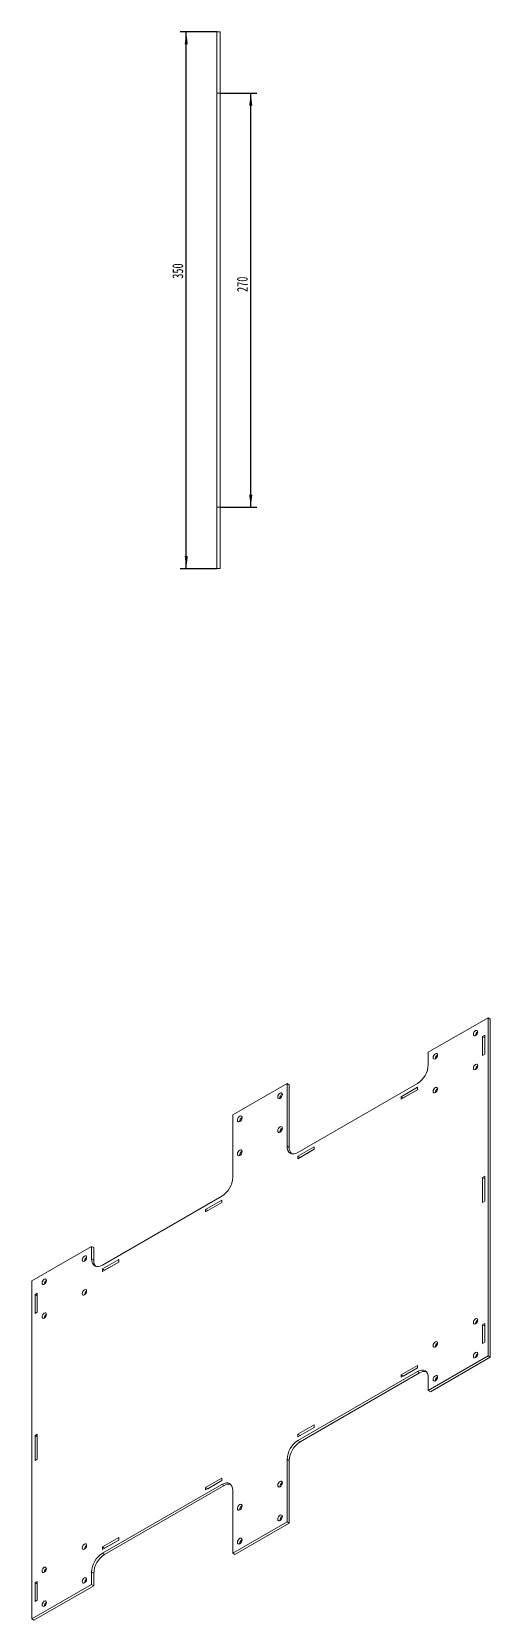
# Model space of a CAD drawing. Header units: millimetres. Extents: x 162 to 902, y 220 to 754.
# Drawn here: x 753 to 902, y 220 to 738 of the extents above; entities that cross this region are included whole.
import ezdxf

# ---------------------------------------------------------------- set-up
doc = ezdxf.new("R2010")
doc.units = ezdxf.units.MM
doc.layers.add('10', color=7, linetype='Continuous')
doc.styles.add('SLDTEXTSTYLE5', font='TXT', dxfattribs={"width": 0.7})
doc.dimstyles.new('SLDDIMSTYLE7', dxfattribs={"dimtxt": 3.5, "dimasz": 4.08, "dimexe": 0, "dimexo": 0.0625, "dimgap": 0.875, "dimtad": 2, "dimlfac": 2, "dimrnd": 1e-09, "dimzin": 12, "dimdsep": 46, "dimtxsty": 'SLDTEXTSTYLE5', "dimsah": 1, "dimcen": 0.09, "dimadec": 0, "dimazin": 3, "dimtfac": 1, "dimtofl": 0, "dimtmove": 0, "dimatfit": 3, "dimfxl": 1, "dimfrac": 2, "dimtolj": 1, "dimtzin": 12, "dimarcsym": 0})

# ---------------------------------------------------------------- blocks, each defined once
blk = doc.blocks.new('_D_42')
at = {"layer": '10', "transparency": 16777216}
for p, q in [((813.89, 718.11), (825.89, 718.11)), ((823.89, 583.11), (823.89, 718.11)), ((813.89, 583.11), (825.89, 583.11))]:
    blk.add_line(p, q, dxfattribs=at)
for points in [[(823.89, 718.11), (823.39, 714.03), (824.4, 714.03)], [(823.89, 583.11), (824.4, 587.19), (823.39, 587.19)]]:
    blk.add_solid(points, dxfattribs=at)
at = {"layer": '10', "transparency": 16777216, "insert": (819.38, 653.3), "char_height": 3.5, "attachment_point": 1, "rotation": 90, "style": 'SLDTEXTSTYLE5'}
blk.add_mtext('270', dxfattribs=at)
blk = doc.blocks.new('_D_43')
at = {"layer": '10', "transparency": 16777216}
for p, q in [((812.89, 738.11), (800.89, 738.11)), ((802.89, 563.11), (802.89, 738.11)), ((812.89, 563.11), (800.89, 563.11))]:
    blk.add_line(p, q, dxfattribs=at)
for points in [[(802.89, 738.11), (802.39, 734.03), (803.4, 734.03)], [(802.89, 563.11), (803.4, 567.19), (802.39, 567.19)]]:
    blk.add_solid(points, dxfattribs=at)
at = {"layer": '10', "transparency": 16777216, "insert": (798.38, 657.62), "char_height": 3.5, "attachment_point": 1, "rotation": 90, "style": 'SLDTEXTSTYLE5'}
blk.add_mtext('350', dxfattribs=at)

msp = doc.modelspace()

# ---------------------------------------------------------------- linework, layer by layer
at = {"color": 7, "linetype": 'Continuous', "lineweight": 15}
for p, q in [((812.8942, 738.1143), (813.8942, 738.1143)), ((812.8942, 718.1143), (812.8942, 738.1143)), ((813.8942, 718.1143), (813.8942, 738.1143)), ((812.8942, 718.1143), (813.8942, 718.1143)), ((812.8942, 583.1143), (812.8942, 718.1143)), ((813.8942, 583.1143), (813.8942, 718.1143)), ((812.8942, 583.1143), (813.8942, 583.1143)), ((812.8942, 563.1143), (812.8942, 583.1143)), ((813.8942, 563.1143), (813.8942, 583.1143)), ((812.8942, 563.1143), (813.8942, 563.1143)), ((881.6686, 405.4981), (901.114, 416.7237)), ((901.114, 416.7237), (901.114, 306.4907)), ((901.8212, 416.3155), (901.114, 416.7237)), ((901.8212, 416.3155), (901.8212, 306.0825)), ((899.3463, 410.5998), (900.0534, 411.008)), ((899.3463, 404.4757), (899.3463, 410.5998)), ((899.3463, 410.5998), (900.0534, 410.1916)), ((900.0534, 411.008), (900.0534, 404.884)), ((881.6686, 405.4981), (881.6686, 401.4154)), ((900.0534, 404.884), (899.3463, 404.4757)), ((818.029, 385.0905), (835.7067, 395.2956)), ((835.7067, 395.2956), (835.7067, 374.8821)), ((836.4138, 394.8874), (835.7067, 395.2956)), ((836.4138, 394.8874), (836.4138, 374.4739)), ((878.1331, 395.2917), (839.2422, 372.8404)), ((872.8298, 391.0053), (878.1331, 394.0668)), ((878.1331, 394.0668), (878.1331, 393.2503)), ((878.1331, 393.2503), (872.8298, 390.1888)), ((872.8298, 390.1888), (872.8298, 391.0053)), ((872.8298, 391.0053), (873.5369, 390.5971)), ((873.5369, 390.5971), (878.1331, 393.2504)), ((873.5369, 390.597), (873.5369, 390.5971)), ((818.029, 364.677), (818.029, 385.0905)), ((835.7067, 374.8821), (836.4138, 374.4739)), ((839.2422, 371.6156), (844.5455, 374.6772)), ((844.5455, 373.8606), (839.2422, 370.7991)), ((839.9493, 371.2074), (844.5455, 373.8607)), ((844.5455, 374.6772), (844.5455, 373.8606)), ((839.2422, 370.7991), (839.2422, 371.6156)), ((839.2422, 371.6156), (839.9493, 371.2074)), ((839.9493, 371.2073), (839.9493, 371.2074)), ((899.3463, 364.6694), (900.0534, 365.0776)), ((899.3463, 356.504), (899.3463, 364.6694)), ((899.3463, 364.6694), (900.0534, 364.2612)), ((900.0534, 365.0776), (900.0534, 356.9122)), ((775.6026, 336.1021), (814.4935, 358.5533)), ((809.1902, 354.2669), (814.4935, 357.3285)), ((814.4935, 357.3285), (814.4935, 356.5119)), ((814.4935, 356.5119), (809.1902, 353.4504)), ((809.1902, 353.4504), (809.1902, 354.2669)), ((809.1902, 354.2669), (809.8973, 353.8587)), ((809.8973, 353.8587), (814.4935, 356.5121)), ((809.8973, 353.8586), (809.8973, 353.8587)), ((900.0534, 356.9122), (899.3463, 356.504)), ((752.6216, 331.0008), (772.0671, 342.2265)), ((772.0671, 342.2265), (772.0671, 338.1437)), ((772.0671, 342.2265), (772.7742, 341.8183)), ((772.7742, 341.8183), (772.7742, 337.7355)), ((772.0671, 338.1437), (772.7742, 337.7355)), ((775.6026, 334.8773), (780.9059, 337.9388)), ((780.9059, 337.1222), (775.6026, 334.0607)), ((776.3097, 334.4691), (780.9059, 337.1224)), ((780.9059, 337.9388), (780.9059, 337.1222)), ((775.6026, 334.0607), (775.6026, 334.8773)), ((775.6026, 334.8773), (776.3097, 334.4691)), ((776.3097, 334.4689), (776.3097, 334.4691)), ((752.6216, 220.7678), (752.6216, 331.0008)), ((753.6823, 326.5098), (754.3894, 326.918)), ((753.6823, 320.3857), (753.6823, 326.5098)), ((753.6823, 326.5098), (754.3894, 326.1016)), ((754.3894, 326.918), (754.3894, 320.7939)), ((754.3894, 320.7939), (753.6823, 320.3857)), ((899.3463, 316.6976), (900.0534, 317.1058)), ((899.3463, 310.5736), (899.3463, 316.6976)), ((899.3463, 316.6976), (900.0534, 316.2894)), ((900.0534, 317.1058), (900.0534, 310.9818)), ((900.0534, 310.9818), (899.3463, 310.5736)), ((901.114, 306.4907), (881.6686, 295.2651)), ((901.8212, 306.0825), (882.3757, 294.8569)), ((901.8212, 306.0825), (901.114, 306.4907)), ((878.1331, 301.3895), (839.2422, 278.9382)), ((878.8402, 300.9813), (839.9493, 278.53)), ((872.8298, 300.3693), (878.1331, 303.4308)), ((878.1331, 302.6143), (872.8298, 299.5527)), ((872.8298, 299.5527), (872.8298, 300.3693)), ((872.8298, 300.3693), (873.5369, 299.9611)), ((873.5369, 299.9611), (878.1331, 302.6144)), ((878.1331, 303.4308), (878.1331, 302.6143)), ((878.1331, 301.3895), (878.8402, 300.9813)), ((873.5369, 299.9609), (873.5369, 299.9611)), ((881.6686, 295.2651), (881.6686, 299.3478)), ((881.6686, 295.2651), (882.3757, 294.8569)), ((753.6823, 280.5793), (754.3894, 280.9876)), ((753.6823, 272.4139), (753.6823, 280.5793)), ((753.6823, 280.5793), (754.3894, 280.1711)), ((754.3894, 280.9876), (754.3894, 272.8221)), ((839.2422, 280.9796), (844.5455, 284.0411)), ((844.5455, 283.2246), (839.2422, 280.163)), ((839.2422, 280.163), (839.2422, 280.9796)), ((839.2422, 280.9796), (839.9493, 280.5714)), ((839.9493, 280.5714), (844.5455, 283.2247)), ((839.9493, 280.5713), (839.9493, 280.5714)), ((844.5455, 284.0411), (844.5455, 283.2246)), ((839.2422, 278.9382), (839.9493, 278.53)), ((754.3894, 272.8221), (753.6823, 272.4139)), ((835.7067, 272.8145), (835.7067, 252.401)), ((835.7067, 272.8145), (836.4138, 272.4063)), ((836.4138, 272.4063), (836.4138, 251.9928)), ((775.6026, 242.1999), (814.4935, 264.6511)), ((776.3097, 241.7917), (815.2006, 264.2429)), ((809.1902, 263.6309), (814.4935, 266.6924)), ((814.4935, 265.8759), (809.1902, 262.8144)), ((809.8973, 263.2227), (814.4935, 265.876)), ((814.4935, 266.6924), (814.4935, 265.8759)), ((814.4935, 264.6511), (815.2006, 264.2429)), ((834.1157, 265.221), (834.167, 265.2486)), ((809.1902, 262.8144), (809.1902, 263.6309)), ((809.1902, 263.6309), (809.8973, 263.2227)), ((809.8973, 263.2226), (809.8973, 263.2227)), ((818.029, 242.1959), (818.029, 262.6094)), ((821.0342, 257.6692), (821.0855, 257.6968)), ((834.1157, 254.1977), (834.167, 254.2253)), ((835.7067, 252.401), (818.029, 242.1959)), ((836.4138, 251.9928), (818.7361, 241.7877)), ((836.4138, 251.9928), (835.7067, 252.401)), ((775.6026, 244.2412), (780.9059, 247.3028)), ((780.9059, 246.4862), (775.6026, 243.4247)), ((775.6026, 243.4247), (775.6026, 244.2412)), ((775.6026, 244.2412), (776.3097, 243.833)), ((776.3097, 243.833), (780.9059, 246.4863)), ((776.3097, 243.8329), (776.3097, 243.833)), ((780.9059, 247.3028), (780.9059, 246.4862)), ((821.0342, 246.6459), (821.0855, 246.6735)), ((775.6026, 242.1999), (776.3097, 241.7917)), ((818.7361, 241.7877), (818.029, 242.1959)), ((753.6823, 232.6076), (754.3894, 233.0158)), ((754.3894, 233.0158), (754.3894, 226.8917)), ((772.0671, 231.9934), (772.0671, 236.0761)), ((772.0671, 236.0761), (772.7742, 235.6679)), ((772.7742, 231.5852), (772.7742, 235.6679)), ((772.0671, 231.9934), (752.6216, 220.7678)), ((772.7742, 231.5852), (753.3287, 220.3596)), ((753.6823, 226.4835), (753.6823, 232.6076)), ((753.6823, 232.6076), (754.3894, 232.1994)), ((772.0671, 231.9934), (772.7742, 231.5852)), ((754.3894, 226.8917), (753.6823, 226.4835)), ((753.3287, 220.3596), (752.6216, 220.7678))]:
    msp.add_line(p, q, dxfattribs=at)
at = {"color": 7, "linetype": 'Continuous', "lineweight": 15, "flags": 128}
for points in [[(897.0482, 410.9062), (896.7776, 410.8122), (896.5482, 410.8567), (896.3949, 411.0332), (896.3411, 411.3146), (896.3949, 411.6581), (896.5482, 412.0115), (896.7776, 412.3209), (897.0482, 412.5393), (897.3188, 412.6334), (897.5482, 412.5888), (897.7015, 412.4124), (897.7553, 412.131), (897.7015, 411.7874), (897.5482, 411.434), (897.3188, 411.1246), (897.0482, 410.9062)], [(883.9667, 403.3544), (883.6961, 403.2604), (883.4667, 403.305), (883.3134, 403.4814), (883.2596, 403.7628), (883.3134, 404.1063), (883.4667, 404.4597), (883.6961, 404.7692), (883.9667, 404.9875), (884.2373, 405.0816), (884.4667, 405.037), (884.62, 404.8606), (884.6738, 404.5792), (884.62, 404.2356), (884.4667, 403.8823), (884.2373, 403.5728), (883.9667, 403.3544)], [(897.0482, 399.8829), (896.7776, 399.7889), (896.5482, 399.8334), (896.3949, 400.0099), (896.3411, 400.2913), (896.3949, 400.6348), (896.5482, 400.9882), (896.7776, 401.2976), (897.0482, 401.516), (897.3188, 401.6101), (897.5482, 401.5655), (897.7015, 401.3891), (897.7553, 401.1077), (897.7015, 400.7641), (897.5482, 400.4107), (897.3188, 400.1013), (897.0482, 399.8829)], [(883.9667, 392.3311), (883.6961, 392.2371), (883.4667, 392.2817), (883.3134, 392.4581), (883.2596, 392.7395), (883.3134, 393.083), (883.4667, 393.4364), (883.6961, 393.7459), (883.9667, 393.9642), (884.2373, 394.0583), (884.4667, 394.0137), (884.62, 393.8373), (884.6738, 393.5559), (884.62, 393.2123), (884.4667, 392.8589), (884.2373, 392.5495), (883.9667, 392.3311)], [(833.4086, 390.4374), (833.1177, 390.3363), (832.8711, 390.3842), (832.7063, 390.5739), (832.6484, 390.8764), (832.7063, 391.2457), (832.8711, 391.6256), (833.1177, 391.9583), (833.4086, 392.193), (833.6995, 392.2941), (833.9461, 392.2462), (834.1109, 392.0565), (834.1687, 391.754), (834.1109, 391.3847), (833.9461, 391.0048), (833.6995, 390.6722), (833.4086, 390.4374)], [(820.3271, 382.8857), (820.0362, 382.7845), (819.7896, 382.8325), (819.6248, 383.0221), (819.567, 383.3246), (819.6248, 383.6939), (819.7896, 384.0738), (820.0362, 384.4065), (820.3271, 384.6412), (820.618, 384.7423), (820.8646, 384.6944), (821.0294, 384.5048), (821.0872, 384.2023), (821.0294, 383.8329), (820.8646, 383.453), (820.618, 383.1204), (820.3271, 382.8857)], [(833.4086, 379.4141), (833.1177, 379.313), (832.8711, 379.3609), (832.7063, 379.5506), (832.6484, 379.8531), (832.7063, 380.2224), (832.8711, 380.6023), (833.1177, 380.9349), (833.4086, 381.1697), (833.6995, 381.2708), (833.9461, 381.2229), (834.1109, 381.0332), (834.1687, 380.7307), (834.1109, 380.3614), (833.9461, 379.9815), (833.6995, 379.6489), (833.4086, 379.4141)], [(820.3271, 371.8624), (820.0362, 371.7612), (819.7896, 371.8092), (819.6248, 371.9988), (819.567, 372.3013), (819.6248, 372.6706), (819.7896, 373.0505), (820.0362, 373.3832), (820.3271, 373.6179), (820.618, 373.719), (820.8646, 373.6711), (821.0294, 373.4815), (821.0872, 373.179), (821.0294, 372.8096), (820.8646, 372.4297), (820.618, 372.0971), (820.3271, 371.8624)], [(839.2422, 372.8404), (838.5525, 372.5207), (837.8892, 372.3701), (837.278, 372.3946), (836.7422, 372.593), (836.3025, 372.9579), (835.9758, 373.4751), (835.7746, 374.1248), (835.7067, 374.8821)], [(769.769, 339.0626), (770.0396, 339.1566), (770.269, 339.1121), (770.4222, 338.9356), (770.4761, 338.6542), (770.4222, 338.3107), (770.269, 337.9573), (770.0396, 337.6479), (769.769, 337.4295), (769.4984, 337.3354), (769.269, 337.38), (769.1157, 337.5564), (769.0619, 337.8378), (769.1157, 338.1814), (769.269, 338.5348), (769.4984, 338.8442), (769.769, 339.0626)], [(772.0671, 338.1437), (772.135, 337.3865), (772.3362, 336.7367), (772.6629, 336.2195), (773.1026, 335.8546), (773.6384, 335.6562), (774.2496, 335.6318), (774.9128, 335.7823), (775.6026, 336.1021)], [(756.6875, 331.5108), (756.9581, 331.6049), (757.1875, 331.5603), (757.3408, 331.3839), (757.3946, 331.1025), (757.3408, 330.7589), (757.1875, 330.4055), (756.9581, 330.0961), (756.6875, 329.8777), (756.4169, 329.7837), (756.1875, 329.8282), (756.0342, 330.0046), (755.9804, 330.2861), (756.0342, 330.6296), (756.1875, 330.983), (756.4169, 331.2924), (756.6875, 331.5108)], [(769.769, 328.0393), (770.0396, 328.1333), (770.269, 328.0888), (770.4222, 327.9123), (770.4761, 327.6309), (770.4222, 327.2874), (770.269, 326.934), (770.0396, 326.6246), (769.769, 326.4062), (769.4984, 326.3121), (769.269, 326.3567), (769.1157, 326.5331), (769.0619, 326.8145), (769.1157, 327.1581), (769.269, 327.5115), (769.4984, 327.8209), (769.769, 328.0393)], [(756.6875, 320.4875), (756.9581, 320.5816), (757.1875, 320.537), (757.3408, 320.3606), (757.3946, 320.0792), (757.3408, 319.7356), (757.1875, 319.3822), (756.9581, 319.0728), (756.6875, 318.8544), (756.4169, 318.7604), (756.1875, 318.8049), (756.0342, 318.9813), (755.9804, 319.2628), (756.0342, 319.6063), (756.1875, 319.9597), (756.4169, 320.2691), (756.6875, 320.4875)], [(897.0482, 318.6371), (897.3188, 318.7312), (897.5482, 318.6866), (897.7015, 318.5102), (897.7553, 318.2288), (897.7015, 317.8852), (897.5482, 317.5318), (897.3188, 317.2224), (897.0482, 317.004), (896.7776, 316.91), (896.5482, 316.9545), (896.3949, 317.131), (896.3411, 317.4124), (896.3949, 317.7559), (896.5482, 318.1093), (896.7776, 318.4187), (897.0482, 318.6371)], [(883.9667, 311.0853), (884.2373, 311.1794), (884.4667, 311.1348), (884.62, 310.9584), (884.6738, 310.677), (884.62, 310.3335), (884.4667, 309.9801), (884.2373, 309.6706), (883.9667, 309.4523), (883.6961, 309.3582), (883.4667, 309.4028), (883.3134, 309.5792), (883.2596, 309.8606), (883.3134, 310.2041), (883.4667, 310.5575), (883.6961, 310.867), (883.9667, 311.0853)], [(897.0482, 307.6138), (897.3188, 307.7079), (897.5482, 307.6633), (897.7015, 307.4869), (897.7553, 307.2055), (897.7015, 306.8619), (897.5482, 306.5085), (897.3188, 306.1991), (897.0482, 305.9807), (896.7776, 305.8867), (896.5482, 305.9312), (896.3949, 306.1077), (896.3411, 306.3891), (896.3949, 306.7326), (896.5482, 307.086), (896.7776, 307.3954), (897.0482, 307.6138)], [(881.6686, 299.3478), (881.6007, 300.1051), (881.3995, 300.7548), (881.0728, 301.272), (880.6331, 301.6369), (880.0973, 301.8353), (879.4861, 301.8597), (878.8228, 301.7092), (878.1331, 301.3895)], [(883.9667, 300.062), (884.2373, 300.1561), (884.4667, 300.1115), (884.62, 299.9351), (884.6738, 299.6537), (884.62, 299.3101), (884.4667, 298.9568), (884.2373, 298.6473), (883.9667, 298.429), (883.6961, 298.3349), (883.4667, 298.3795), (883.3134, 298.5559), (883.2596, 298.8373), (883.3134, 299.1808), (883.4667, 299.5342), (883.6961, 299.8437), (883.9667, 300.062)], [(814.4935, 264.6511), (815.1832, 264.9708), (815.8465, 265.1214), (816.4577, 265.097), (816.9935, 264.8985), (817.4332, 264.5337), (817.7599, 264.0164), (817.9611, 263.3667), (818.029, 262.6094)], [(833.4086, 265.6292), (833.6995, 265.7303), (833.9461, 265.6824), (834.1109, 265.4927), (834.1687, 265.1902), (834.1109, 264.8209), (833.9461, 264.441), (833.6995, 264.1084), (833.4086, 263.8736), (833.1177, 263.7725), (832.8711, 263.8204), (832.7063, 264.0101), (832.6484, 264.3126), (832.7063, 264.6819), (832.8711, 265.0618), (833.1177, 265.3944), (833.4086, 265.6292)], [(820.3271, 258.0774), (820.618, 258.1785), (820.8646, 258.1306), (821.0294, 257.9409), (821.0872, 257.6384), (821.0294, 257.2691), (820.8646, 256.8892), (820.618, 256.5566), (820.3271, 256.3218), (820.0362, 256.2207), (819.7896, 256.2686), (819.6248, 256.4583), (819.567, 256.7608), (819.6248, 257.1301), (819.7896, 257.51), (820.0362, 257.8426), (820.3271, 258.0774)], [(833.4086, 254.6059), (833.6995, 254.707), (833.9461, 254.6591), (834.1109, 254.4694), (834.1687, 254.1669), (834.1109, 253.7976), (833.9461, 253.4177), (833.6995, 253.085), (833.4086, 252.8503), (833.1177, 252.7492), (832.8711, 252.7971), (832.7063, 252.9868), (832.6484, 253.2893), (832.7063, 253.6586), (832.8711, 254.0385), (833.1177, 254.3711), (833.4086, 254.6059)], [(769.769, 243.5273), (769.4984, 243.4332), (769.269, 243.4778), (769.1157, 243.6542), (769.0619, 243.9356), (769.1157, 244.2792), (769.269, 244.6326), (769.4984, 244.942), (769.769, 245.1604), (770.0396, 245.2544), (770.269, 245.2099), (770.4222, 245.0334), (770.4761, 244.752), (770.4222, 244.4085), (770.269, 244.0551), (770.0396, 243.7457), (769.769, 243.5273)], [(820.3271, 247.0541), (820.618, 247.1552), (820.8646, 247.1073), (821.0294, 246.9176), (821.0872, 246.6151), (821.0294, 246.2458), (820.8646, 245.8659), (820.618, 245.5333), (820.3271, 245.2985), (820.0362, 245.1974), (819.7896, 245.2453), (819.6248, 245.435), (819.567, 245.7375), (819.6248, 246.1068), (819.7896, 246.4867), (820.0362, 246.8194), (820.3271, 247.0541)], [(756.6875, 235.9755), (756.4169, 235.8815), (756.1875, 235.926), (756.0342, 236.1025), (755.9804, 236.3839), (756.0342, 236.7274), (756.1875, 237.0808), (756.4169, 237.3902), (756.6875, 237.6086), (756.9581, 237.7027), (757.1875, 237.6581), (757.3408, 237.4817), (757.3946, 237.2003), (757.3408, 236.8567), (757.1875, 236.5033), (756.9581, 236.1939), (756.6875, 235.9755)], [(769.769, 232.504), (769.4984, 232.4099), (769.269, 232.4545), (769.1157, 232.6309), (769.0619, 232.9123), (769.1157, 233.2559), (769.269, 233.6093), (769.4984, 233.9187), (769.769, 234.1371), (770.0396, 234.2311), (770.269, 234.1866), (770.4222, 234.0101), (770.4761, 233.7287), (770.4222, 233.3852), (770.269, 233.0318), (770.0396, 232.7224), (769.769, 232.504)], [(756.6875, 224.9522), (756.4169, 224.8582), (756.1875, 224.9027), (756.0342, 225.0792), (755.9804, 225.3606), (756.0342, 225.7041), (756.1875, 226.0575), (756.4169, 226.3669), (756.6875, 226.5853), (756.9581, 226.6794), (757.1875, 226.6348), (757.3408, 226.4584), (757.3946, 226.177), (757.3408, 225.8334), (757.1875, 225.48), (756.9581, 225.1706), (756.6875, 224.9522)]]:
    msp.add_lwpolyline(points, dxfattribs=at)
at = {"color": 7, "linetype": 'Continuous', "lineweight": 15}
for centre, radius, start, end in [((898.5473, 410.8573), 1.4999, 121.873207, 178.132215), ((885.4658, 403.3056), 1.4999, 121.873207, 178.132215), ((873.9925, 401.7647), 7.684, 302.605454, 357.394521), ((898.5473, 399.834), 1.4999, 121.873107, 178.132192), ((885.4658, 392.2823), 1.4999, 121.873107, 178.132192), ((834.9017, 390.4533), 1.545, 118.394118, 181.61137), ((821.8202, 382.9015), 1.545, 118.394327, 181.611161), ((834.9017, 379.43), 1.545, 118.39403, 181.611243), ((821.8202, 371.8782), 1.545, 118.394239, 181.611034), ((839.0979, 374.2605), 2.6926, 175.45397, 222.762756), ((810.3529, 365.0263), 7.684, 302.605455, 357.394539), ((771.2681, 337.3806), 1.4999, 121.873469, 178.132199), ((775.4584, 337.5221), 2.6927, 175.454386, 222.7623), ((758.1866, 329.8288), 1.4999, 121.873469, 178.132199), ((771.2681, 326.3573), 1.4999, 121.87337, 178.132176), ((758.1866, 318.8055), 1.4999, 121.87337, 178.132176), ((898.5473, 316.9551), 1.4999, 121.872933, 178.132366), ((885.4658, 309.4034), 1.4999, 121.872933, 178.132366), ((898.5473, 305.9318), 1.4999, 121.873207, 178.132215), ((880.3667, 298.7637), 2.6922, 77.239854, 124.542737), ((885.4658, 298.3801), 1.4999, 121.873207, 178.132215), ((843.3827, 272.4652), 7.684, 122.605455, 177.394539), ((844.0899, 272.057), 7.684, 122.605455, 177.394539), ((816.7271, 262.0254), 2.6921, 77.23981, 124.542755), ((834.9524, 263.8628), 1.5952, 121.636725, 180.603305), ((821.871, 256.311), 1.5953, 121.636921, 180.603109), ((834.9524, 252.8395), 1.5952, 121.636202, 180.603614), ((771.2681, 243.4784), 1.4999, 121.873195, 178.13235), ((821.8709, 245.2877), 1.5952, 121.636399, 180.603417), ((779.7431, 235.7268), 7.684, 122.605454, 177.394521), ((780.4502, 235.3186), 7.684, 122.605454, 177.394521), ((758.1866, 235.9266), 1.4999, 121.873195, 178.13235), ((771.2681, 232.4551), 1.4999, 121.873469, 178.132199), ((758.1866, 224.9033), 1.4999, 121.873469, 178.132199)]:
    msp.add_arc(centre, radius, start, end, dxfattribs=at)

# ---------------------------------------------------------------- dimensions: what is measured, and where the dimension line sits
at = {"layer": '10'}
for base, p1, p2, picture, middle in [((802.8942, 738.1143), (812.8942, 563.1143), (812.8942, 738.1143), '_D_43', (802.8942, 659.925)), ((823.8942, 718.1143), (813.8942, 583.1143), (813.8942, 718.1143), '_D_42', (823.8942, 655.597))]:
    dim = msp.add_linear_dim(base=base, p1=p1, p2=p2, angle=90, dimstyle='SLDDIMSTYLE7', dxfattribs=at)
    dim.commit()
    dim.dimension.update_dxf_attribs({"geometry": picture, "text_midpoint": middle, "dimtype": 160})

doc.saveas('drawing.dxf')
